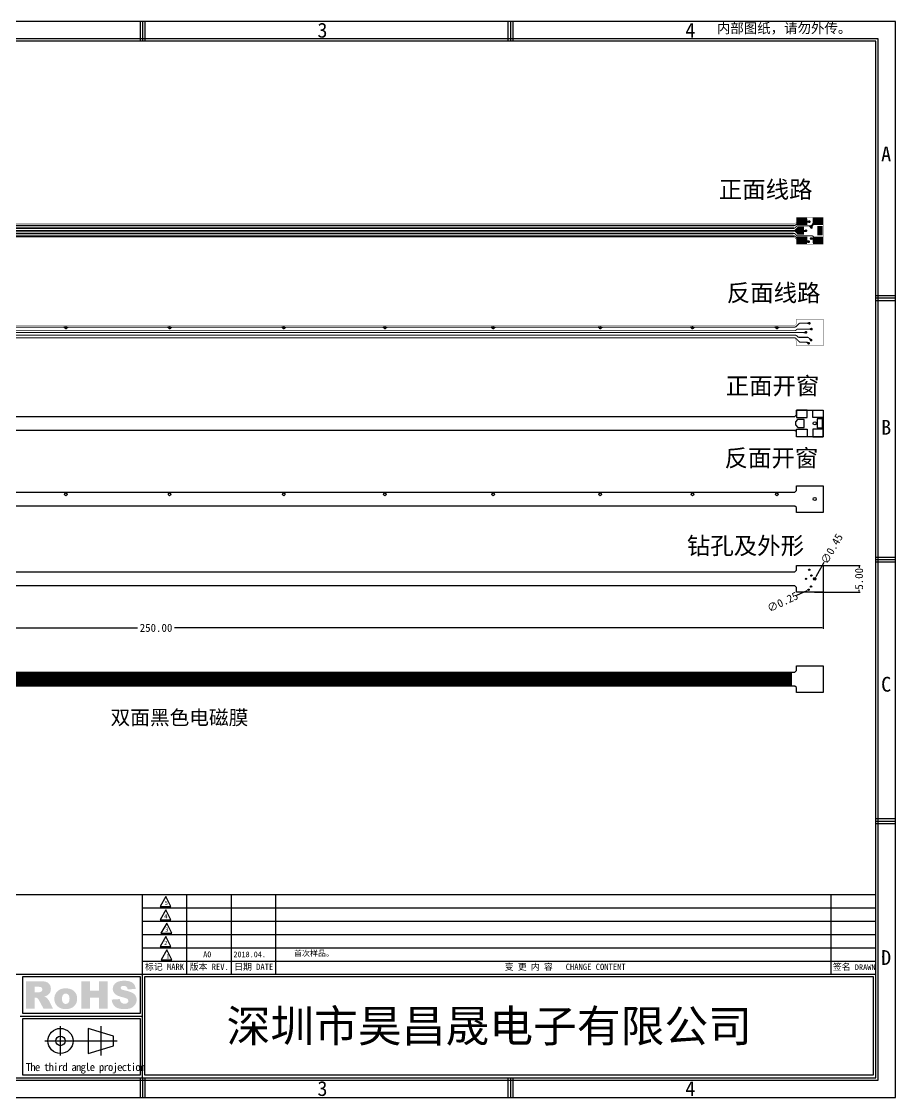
# Model space of a CAD drawing. Extents: x -45 to 237, y -498 to -296.
# Drawn here: x 73.2 to 237, y -497.6 to -295.9 of the extents above; entities that cross this region are included whole.
import ezdxf

# ---------------------------------------------------------------- set-up
doc = ezdxf.new("R2010")
doc.units = 0
doc.header["$MEASUREMENT"] = 0
doc.layers.get('0').update_dxf_attribs({"linetype": 'CONTINUOUS'})
doc.layers.get('Defpoints').update_dxf_attribs({"linetype": 'CONTINUOUS'})
doc.layers.add('LAYER_22', color=3, linetype='CONTINUOUS')
doc.styles.add('样式 2', font='arial.ttf', dxfattribs={"width": 1.05})
doc.styles.add('汉字', font='')
doc.styles.get('汉字').set_extended_font_data('SimSun')
doc.dimstyles.new('1xDIM', dxfattribs={"dimtxt": 1.3, "dimasz": 0.5, "dimexe": 0.3, "dimexo": 0, "dimgap": 0.3, "dimtad": 0, "dimzin": 0, "dimdsep": 46, "dimtxsty": '样式 2', "dimblk": 'CLOSEDBLANK', "dimcen": 0, "dimclrd": 2, "dimclre": 2, "dimclrt": 4, "dimadec": 0, "dimazin": 0, "dimtfac": 1, "dimtofl": 0, "dimtmove": 0, "dimatfit": 3, "dimldrblk": 'CLOSEDBLANK', "dimfxl": 0, "dimtolj": 1, "dimtzin": 0, "dimarcsym": 0})
doc.dimstyles.get("Standard").update_dxf_attribs({"dimtxt": 1.5, "dimasz": 0.18, "dimexe": 0.18, "dimexo": 0.0625, "dimgap": 0.09, "dimtad": 0, "dimzin": 0, "dimdsep": 46, "dimtxsty": 'Standard', "dimcen": 0.09, "dimadec": 0, "dimazin": 0, "dimtfac": 1, "dimtofl": 0, "dimtmove": 0, "dimatfit": 3, "dimfxl": 0, "dimtolj": 1, "dimtzin": 0, "dimarcsym": 0})

# ---------------------------------------------------------------- blocks, each defined once
blk = doc.blocks.new('_ClosedBlank')
at = {"color": 0, "linetype": 'ByBlock', "lineweight": -2}
for p, q in [((-1, 0.17), (0, 0)), ((-1, 0.17), (-1, -0.17)), ((0, 0), (-1, -0.17))]:
    blk.add_line(p, q, dxfattribs=at)
blk = doc.blocks.new('RECTANGLE_3')
blk.add_solid([(0.864996, 0.499998), (0.864996, -0.499998), (-0.864996, 0.499998), (-0.864996, -0.499998)])
blk = doc.blocks.new('ROUND_31')
at = {"const_width": 0.25}
blk.add_lwpolyline([(-0.125, 0, 1), (0.125, 0, 1)], format="xyb", close=True, dxfattribs=at)
blk = doc.blocks.new('RECTANGLE_8')
blk.add_solid([(0.700024, 0.999998), (0.700024, -0.999998), (-0.700024, 0.999998), (-0.700024, -0.999998)])
blk = doc.blocks.new('RECTANGLE_2')
blk.add_solid([(0.599948, 0.750062), (0.599948, -0.750062), (-0.599948, 0.750062), (-0.599948, -0.750062)])
blk = doc.blocks.new('RECTANGLE_9')
blk.add_solid([(0.700024, 0.94996), (0.700024, -0.94996), (-0.700024, 0.94996), (-0.700024, -0.94996)])
blk = doc.blocks.new('ROUND_5')
at = {"const_width": 0.037464}
blk.add_lwpolyline([(-0.018732, 0, 1), (0.018732, 0, 1)], format="xyb", close=True, dxfattribs=at)
blk = doc.blocks.new('RECTANGLE_4')
blk.add_solid([(0.750062, 0.599948), (0.750062, -0.599948), (-0.750062, 0.599948), (-0.750062, -0.599948)])
blk = doc.blocks.new('ROUND_26')
at = {"const_width": 0.3}
blk.add_lwpolyline([(-0.15, 0, 1), (0.15, 0, 1)], format="xyb", close=True, dxfattribs=at)
blk = doc.blocks.new('ROUND_21')
at = {"const_width": 0.025}
blk.add_lwpolyline([(-0.0125, 0, 1), (0.0125, 0, 1)], format="xyb", close=True, dxfattribs=at)
blk = doc.blocks.new('ROUND_7')
at = {"const_width": 0.149986}
blk.add_lwpolyline([(-0.074994, 0, 1), (0.074994, 0, 1)], format="xyb", close=True, dxfattribs=at)
blk = doc.blocks.new('ROUND_35')
at = {"const_width": 0.09}
blk.add_lwpolyline([(-0.045, 0, 1), (0.045, 0, 1)], format="xyb", close=True, dxfattribs=at)
blk = doc.blocks.new('ROUND_6')
at = {"const_width": 0.099948}
blk.add_lwpolyline([(-0.049974, 0, 1), (0.049974, 0, 1)], format="xyb", close=True, dxfattribs=at)
blk = doc.blocks.new('ROUND_24')
at = {"const_width": 0.075}
blk.add_lwpolyline([(-0.0375, 0, 1), (0.0375, 0, 1)], format="xyb", close=True, dxfattribs=at)
blk = doc.blocks.new('*D23')
at = {"color": 0, "linetype": 'Continuous', "lineweight": -2}
for p, q in [((218.51, -403.42), (220.42, -402.52)), ((220.61, -402.39), (220.79, -402.39)), ((220.7, -402.48), (220.7, -402.3))]:
    blk.add_line(p, q, dxfattribs=at)
at = {"color": 0, "linetype": 'Continuous'}
blk.add_solid([(220.41, -402.49), (220.43, -402.55), (220.58, -402.44)], dxfattribs=at)
at = {"layer": 'Defpoints', "color": 0, "linetype": 'Continuous'}
for p in [(220.58, -402.44), (220.81, -402.34)]:
    blk.add_point(p, dxfattribs=at)
at = {"color": 0, "linetype": 'Continuous', "insert": (215.83, -404.69), "char_height": 1.5, "attachment_point": 5, "rotation": 25.2983}
blk.add_mtext('\\A1;∅0.25', dxfattribs=at)
blk = doc.blocks.new('*D26')
at = {"color": 0, "linetype": 'Continuous', "lineweight": -2}
for p, q in [((-26.58, -400.42), (-26.58, -409.73)), ((223.42, -400.42), (223.42, -409.73)), ((-26.4, -409.55), (94.95, -409.55)), ((223.24, -409.55), (101.88, -409.55))]:
    blk.add_line(p, q, dxfattribs=at)
at = {"color": 0, "linetype": 'Continuous'}
for points in [[(-26.4, -409.52), (-26.4, -409.58), (-26.58, -409.55)], [(223.24, -409.52), (223.24, -409.58), (223.42, -409.55)]]:
    blk.add_solid(points, dxfattribs=at)
at = {"layer": 'Defpoints', "color": 0, "linetype": 'Continuous'}
for p in [(-26.58, -400.36), (223.42, -400.35), (223.42, -409.55)]:
    blk.add_point(p, dxfattribs=at)
at = {"color": 0, "linetype": 'Continuous', "insert": (98.42, -409.55), "char_height": 1.5, "attachment_point": 5}
blk.add_mtext('\\A1;250.00', dxfattribs=at)
blk = doc.blocks.new('*D28')
at = {"color": 0, "linetype": 'Continuous', "lineweight": -2}
for p, q in [((221.8, -397.85), (230.34, -397.85)), ((230.16, -398.03), (230.16, -398.26)), ((221.8, -402.85), (230.34, -402.85)), ((230.16, -402.67), (230.16, -402.44))]:
    blk.add_line(p, q, dxfattribs=at)
at = {"color": 0, "linetype": 'Continuous'}
for points in [[(230.13, -398.03), (230.19, -398.03), (230.16, -397.85)], [(230.13, -402.67), (230.19, -402.67), (230.16, -402.85)]]:
    blk.add_solid(points, dxfattribs=at)
at = {"layer": 'Defpoints', "color": 0, "linetype": 'Continuous'}
for p in [(221.73, -397.85), (230.16, -397.85), (221.73, -402.85)]:
    blk.add_point(p, dxfattribs=at)
at = {"color": 0, "linetype": 'Continuous', "insert": (230.16, -400.35), "char_height": 1.5, "attachment_point": 5, "rotation": 90}
blk.add_mtext('\\A1;5.00', dxfattribs=at)
blk = doc.blocks.new('*D29')
at = {"color": 0, "linetype": 'Continuous', "lineweight": -2}
for p, q in [((223.58, -397.31), (222.04, -400)), ((221.75, -400.35), (221.93, -400.35)), ((221.84, -400.44), (221.84, -400.26))]:
    blk.add_line(p, q, dxfattribs=at)
at = {"color": 0, "linetype": 'Continuous'}
blk.add_solid([(222.01, -399.99), (222.07, -400.02), (221.95, -400.16)], dxfattribs=at)
at = {"layer": 'Defpoints', "color": 0, "linetype": 'Continuous'}
for p in [(221.73, -400.55), (221.95, -400.16)]:
    blk.add_point(p, dxfattribs=at)
at = {"color": 0, "linetype": 'Continuous', "insert": (225.05, -394.73), "char_height": 1.5, "attachment_point": 5, "rotation": 60.2504}
blk.add_mtext('\\A1;∅0.45', dxfattribs=at)

msp = doc.modelspace()

# ---------------------------------------------------------------- hatches: boundary and pattern name
at = {"linetype": 'Continuous'}
h = msp.add_hatch(dxfattribs=at)
h.set_pattern_fill('ANSI31', color=4, style=0)
h.paths.add_polyline_path([(-23.631, -417.827), (217.419, -417.827), (217.419, -420.443), (-23.631, -420.443)])
h = msp.add_hatch(color=5, dxfattribs=at)
h.dxf.hatch_style = 1
h.paths.add_polyline_path([(91.779, -477.057), (91.786, -476.989), (91.922, -476.771), (92.054, -476.696), (92.337, -476.653), (92.376, -476.653), (92.651, -476.7), (92.866, -476.811), (92.895, -476.836), (93.034, -477.036), (93.116, -477.315), (94.611, -477.229), (94.604, -477.179), (94.547, -476.889), (94.457, -476.635), (94.336, -476.41), (94.182, -476.221), (94, -476.06), (93.831, -475.96), (93.617, -475.867), (93.377, -475.792), (93.109, -475.738), (92.816, -475.706), (92.494, -475.699), (92.24, -475.702), (91.943, -475.724), (91.679, -475.763), (91.439, -475.82), (91.235, -475.895), (91.135, -475.942), (90.899, -476.085), (90.699, -476.256), (90.545, -476.449), (90.417, -476.689), (90.338, -476.939), (90.313, -477.2), (90.313, -477.279), (90.352, -477.544), (90.442, -477.783), (90.578, -478.001), (90.76, -478.194), (90.774, -478.205), (90.939, -478.327), (91.135, -478.441), (91.364, -478.548), (91.629, -478.645), (91.922, -478.734), (92.251, -478.817), (92.348, -478.838), (92.673, -478.927), (92.912, -479.02), (93.063, -479.117), (93.166, -479.235), (93.238, -479.475), (93.213, -479.625), (93.056, -479.839), (93.034, -479.857), (92.816, -479.968), (92.522, -480.005), (92.244, -479.964), (92.015, -479.861), (91.829, -479.689), (91.797, -479.646), (91.693, -479.421), (91.629, -479.128), (90.12, -479.224), (90.134, -479.339), (90.184, -479.61), (90.266, -479.864), (90.377, -480.097), (90.52, -480.311), (90.692, -480.508), (90.735, -480.547), (90.896, -480.672), (91.089, -480.776), (91.314, -480.862), (91.564, -480.926), (91.851, -480.973), (92.162, -481.001), (92.505, -481.012), (92.723, -481.009), (93.013, -480.983), (93.281, -480.941), (93.524, -480.876), (93.742, -480.794), (93.932, -480.697), (94.153, -480.551), (94.346, -480.372), (94.507, -480.165), (94.593, -480.018), (94.697, -479.775), (94.758, -479.521), (94.779, -479.253), (94.758, -478.985), (94.69, -478.727), (94.575, -478.491), (94.536, -478.43), (94.375, -478.241), (94.171, -478.069), (93.921, -477.919), (93.789, -477.858), (93.585, -477.78), (93.349, -477.701), (93.077, -477.622), (92.769, -477.544), (92.43, -477.469), (92.38, -477.458), (92.069, -477.372), (91.897, -477.279)])
h.paths.add_polyline_path([(89.344, -475.784), (87.749, -475.784), (87.749, -477.583), (86.015, -477.583), (86.015, -475.784), (84.427, -475.784), (84.427, -480.923), (86.015, -480.923), (86.015, -478.845), (87.749, -478.845), (87.749, -480.923), (89.344, -480.923)])
h.paths.add_polyline_path([(83.337, -477.973), (83.179, -477.765), (83.162, -477.744), (82.99, -477.579), (82.793, -477.436), (82.575, -477.322), (82.336, -477.233), (82.078, -477.168), (81.796, -477.129), (81.492, -477.118), (81.37, -477.118), (81.084, -477.143), (80.816, -477.193), (80.566, -477.272), (80.337, -477.376), (80.129, -477.508), (79.94, -477.669), (79.772, -477.848), (79.625, -478.059), (79.511, -478.287), (79.428, -478.534), (79.382, -478.795), (79.364, -479.074), (79.368, -479.196), (79.4, -479.464), (79.461, -479.714), (79.557, -479.95), (79.686, -480.168), (79.85, -480.368), (80.043, -480.554), (80.212, -480.676), (80.43, -480.794), (80.666, -480.887), (80.92, -480.955), (81.198, -480.994), (81.495, -481.009), (81.642, -481.005), (81.931, -480.98), (82.203, -480.926), (82.45, -480.848), (82.679, -480.744), (82.886, -480.615), (83.072, -480.458), (83.233, -480.279), (83.38, -480.072), (83.494, -479.843), (83.573, -479.596), (83.623, -479.331), (83.637, -479.053), (83.637, -478.974), (83.612, -478.695), (83.555, -478.438), (83.462, -478.194)])
h.paths.add_polyline_path([(82.007, -478.334), (82.11, -478.502), (82.182, -478.749), (82.207, -479.056), (82.185, -479.367), (82.117, -479.621), (82.01, -479.811), (81.971, -479.85), (81.76, -479.997), (81.502, -480.043), (81.445, -480.043), (81.198, -479.972), (80.998, -479.807), (80.887, -479.628), (80.816, -479.378), (80.794, -479.07), (80.816, -478.784), (80.88, -478.531), (80.998, -478.337), (81.041, -478.287), (81.256, -478.144), (81.513, -478.098), (81.556, -478.101), (81.799, -478.166)], flags=16)
h.paths.add_polyline_path([(78.706, -477.122), (78.67, -476.846), (78.592, -476.6), (78.47, -476.378), (78.295, -476.174), (78.088, -476.02), (77.844, -475.91), (77.805, -475.899), (77.591, -475.849), (77.34, -475.813), (77.051, -475.792), (76.718, -475.784), (74.076, -475.784), (74.076, -480.923), (75.667, -480.923), (75.667, -478.838), (75.81, -478.838), (75.956, -478.852), (76.196, -478.956), (76.321, -479.085), (76.486, -479.353), (77.333, -480.923), (79.125, -480.923), (78.359, -479.435), (78.313, -479.357), (78.134, -479.117), (78.052, -479.013), (77.884, -478.845), (77.751, -478.767), (77.469, -478.656), (77.533, -478.641), (77.812, -478.556), (78.027, -478.452), (78.181, -478.348), (78.374, -478.162), (78.527, -477.948), (78.62, -477.751), (78.688, -477.494), (78.71, -477.211)])
h.paths.add_polyline_path([(77.115, -477.336), (77.111, -477.393), (77.018, -477.637), (76.986, -477.672), (76.757, -477.798), (76.557, -477.84), (76.339, -477.865), (75.667, -477.865), (75.667, -476.821), (76.364, -476.821), (76.482, -476.825), (76.772, -476.864), (76.958, -476.957), (77.054, -477.075)], flags=16)

# ---------------------------------------------------------------- linework, layer by layer
for p, q in [((95.419, -295.877), (95.419, -299.578)), ((95.882, -295.877), (95.882, -299.578)), ((96.344, -295.877), (96.344, -299.578)), ((164.348, -295.877), (164.348, -299.578)), ((164.811, -295.877), (164.811, -299.578)), ((165.274, -295.877), (165.274, -299.578)), ((233.278, -347.227), (236.979, -347.227)), ((233.278, -347.69), (236.979, -347.69)), ((233.278, -348.153), (236.979, -348.153)), ((233.278, -396.265), (236.979, -396.265)), ((233.278, -396.727), (236.979, -396.727)), ((233.278, -397.19), (236.979, -397.19)), ((233.278, -445.302), (236.979, -445.302)), ((233.278, -445.764), (236.979, -445.764)), ((233.278, -446.227), (236.979, -446.227)), ((10.009, -459.527), (233.278, -459.527)), ((95.882, -474.446), (95.882, -459.527)), ((104.209, -474.446), (104.209, -459.527)), ((112.536, -474.446), (112.536, -459.527)), ((120.863, -474.446), (120.863, -459.527)), ((224.951, -474.446), (224.951, -459.527)), ((95.882, -462.025), (233.278, -462.025)), ((95.882, -464.523), (233.278, -464.523)), ((95.882, -467.021), (233.278, -467.021)), ((95.882, -469.519), (233.278, -469.519)), ((95.882, -472.018), (233.278, -472.018)), ((-41.515, -474.446), (233.278, -474.446)), ((95.882, -493.876), (95.882, -474.446)), ((72.982, -482.311), (95.882, -482.311)), ((95.419, -493.876), (95.419, -497.577)), ((95.882, -493.876), (95.882, -497.577)), ((96.344, -493.876), (96.344, -497.577)), ((164.348, -493.876), (164.348, -497.577)), ((164.811, -493.876), (164.811, -497.577)), ((165.274, -493.876), (165.274, -497.577))]:
    msp.add_line(p, q)
msp.add_line((217.419, -420.443), (217.419, -417.827), dxfattribs=at)
for points in [[(236.979, -497.577), (236.979, -295.877), (-45.216, -295.877), (-45.216, -497.577)], [(233.74, -494.339), (233.74, -299.116), (-41.977, -299.116), (-41.977, -494.339)], [(233.278, -493.876), (233.278, -299.578), (-41.515, -299.578), (-41.515, -493.876)], [(73.445, -474.909), (95.419, -474.909), (95.419, -481.848), (73.445, -481.848)], [(96.344, -474.909), (232.815, -474.909), (232.815, -493.413), (96.344, -493.413)], [(73.445, -482.773), (95.419, -482.773), (95.419, -493.413), (73.445, -493.413)], [(85.723, -484.623), (85.723, -489.337), (90.436, -487.864), (90.436, -486.096)]]:
    msp.add_lwpolyline(points, close=True)
msp.add_lwpolyline([(-23.631, -417.827), (217.419, -417.827), (217.419, -420.443), (-23.631, -420.443)], close=True, dxfattribs=at)
at = {"color": 1}
for points in [[(101.199, -461.804), (100.255, -459.918), (99.173, -461.804)], [(101.199, -464.302), (100.255, -462.416), (99.173, -464.302)], [(101.373, -466.8), (100.429, -464.914), (99.347, -466.8)], [(101.199, -469.298), (100.255, -467.412), (99.173, -469.298)], [(101.386, -471.796), (100.443, -469.91), (99.36, -471.796)]]:
    msp.add_lwpolyline(points, close=True, dxfattribs=at)
for points in [[(80.504, -489.708), (80.504, -484.206)], [(88.079, -484.206), (88.079, -489.708)], [(77.559, -486.98), (91.132, -486.98)]]:
    msp.add_lwpolyline(points)
at = {"color": 6}
for centre, radius in [((221.839, -371.21), 0.3), ((81.518, -384.517), 0.25), ((100.971, -384.517), 0.25), ((122.34, -384.517), 0.25), ((141.308, -384.517), 0.25), ((161.585, -384.517), 0.25), ((181.645, -384.517), 0.25), ((198.927, -384.517), 0.25), ((214.754, -384.517), 0.25), ((221.839, -385.389), 0.3)]:
    msp.add_circle(centre, radius, dxfattribs=at)
at = {"color": 1}
for centre, radius in [((220.83, -398.646), 0.125), ((220.197, -400.353), 0.125), ((221.219, -399.743), 0.125), ((221.839, -400.353), 0.225), ((220.696, -402.392), 0.125), ((221.161, -401.81), 0.125)]:
    msp.add_circle(centre, radius, dxfattribs=at)
for radius in [2.357, 0.884]:
    msp.add_circle((80.504, -486.98), radius)
at = {"layer": 'LAYER_22'}
for points, const_width in [([(218.431, -333.502), (218.431, -332.605)], 0.05), ([(218.431, -332.605), (223.431, -332.605)], 0.05), ([(223.431, -332.605), (223.431, -337.605)], 0.05), ([(-26.569, -333.799), (217.476, -333.799)], 0.05), ([(-25.769, -334.105), (217.971, -334.105)], 0.3), ([(217.881, -334.605), (-25.769, -334.605)], 0.3), ([(217.476, -333.799), (218.133, -333.799)], 0.05), ([(218.096, -334.605), (217.549, -334.605)], 0.18), ([(218.15, -334.105), (217.778, -334.105)], 0.2), ([(218.521, -334.18), (218.096, -334.605)], 0.18), ([(218.15, -334.105), (218.574, -333.68)], 0.2), ([(218.133, -333.799), (218.431, -333.502)], 0.05), ([(218.521, -334.18), (220.248, -334.18)], 0.18), ([(219.691, -333.405), (219.241, -333.855)], 0.3), ([(220.786, -333.493), (220.142, -333.493)], 0.2), ([(220.843, -333.398), (220.176, -333.398)], 0.2), ([(220.248, -334.18), (221.247, -334.18)], 0.18), ([(220.806, -333.305), (220.259, -333.305)], 0.2), ([(221.247, -334.18), (221.884, -333.542)], 0.18), ([(221.247, -334.18), (221.247, -334.445)], 0.18), ([(222.231, -333.405), (221.731, -333.905)], 0.2), ([(217.41, -336.415), (-26.569, -336.415)], 0.05), ([(219.261, -335.105), (-25.769, -335.105)], 0.3), ([(217.795, -335.605), (-25.769, -335.605)], 0.3), ([(217.967, -336.105), (-25.769, -336.105)], 0.3), ([(218.141, -336.415), (217.41, -336.415)], 0.05), ([(218.135, -336.105), (217.606, -336.105)], 0.18), ([(218.076, -335.605), (217.69, -335.605)], 0.18), ([(218.076, -335.605), (218.501, -336.03)], 0.18), ([(218.611, -336.581), (218.135, -336.105)], 0.18), ([(218.431, -336.705), (218.141, -336.415)], 0.05), ([(218.431, -337.605), (218.431, -336.705)], 0.05), ([(218.501, -336.03), (221.3, -336.03)], 0.18), ([(219.241, -336.355), (219.691, -336.805)], 0.3), ([(220.173, -335.03), (219.554, -335.03)], 0.2), ([(220.117, -335.152), (219.634, -335.152)], 0.2), ([(220.185, -335.22), (219.642, -335.22)], 0.2), ([(221.213, -336.656), (221.673, -336.656)], 0.18), ([(221.227, -336.504), (221.671, -336.504)], 0.18), ([(221.512, -336.118), (222.132, -336.738)], 0.18), ([(221.731, -336.305), (222.231, -336.805)], 0.2), ([(223.431, -337.605), (218.431, -337.605)], 0.05), ([(220.727, -337.241), (220.048, -337.241)], 0.2), ([(220.699, -337.023), (220.1, -337.023)], 0.2), ([(220.662, -337.136), (220.193, -337.136)], 0.2), ([(-26.569, -352.844), (217.476, -352.844)], 0.05), ([(217.476, -352.844), (218.133, -352.844)], 0.05), ([(218.133, -352.844), (218.431, -352.547)], 0.05), ([(218.884, -352.531), (218.353, -353.062)], 0.2), ([(218.431, -352.547), (218.431, -351.65)], 0.05), ([(218.431, -351.65), (223.431, -351.65)], 0.05), ([(220.843, -352.443), (219.096, -352.443)], 0.2), ([(220.775, -352.288), (220.378, -352.424)], 0.15), ([(223.431, -351.65), (223.431, -356.65)], 0.05), ([(218.14, -353.15), (-25.769, -353.15)], 0.2), ([(220.209, -354.191), (-25.769, -354.191)], 0.2), ([(218.07, -354.691), (-25.769, -354.691)], 0.2), ([(218.157, -353.835), (-20.663, -353.835)], 0.15), ([(81.474, -353.061), (81.124, -353.127)], 0.15), ([(100.927, -353.061), (100.578, -353.127)], 0.15), ([(122.296, -353.061), (121.947, -353.127)], 0.15), ([(141.264, -353.061), (140.915, -353.127)], 0.15), ([(161.541, -353.061), (161.192, -353.127)], 0.15), ([(181.601, -353.061), (181.252, -353.127)], 0.15), ([(198.883, -353.061), (198.534, -353.127)], 0.15), ([(214.71, -353.061), (214.361, -353.127)], 0.15), ([(218.183, -354.691), (218.005, -354.691)], 0.2), ([(218.477, -353.599), (218.299, -353.777)], 0.15), ([(218.549, -354.843), (218.723, -355.017)], 0.2), ([(221.232, -353.54), (218.618, -353.54)], 0.15), ([(218.864, -355.075), (220.478, -355.075)], 0.2), ([(217.41, -355.46), (-26.569, -355.46)], 0.05), ([(218.12, -355.191), (-25.769, -355.191)], 0.2), ([(218.141, -355.46), (217.41, -355.46)], 0.05), ([(218.431, -355.75), (218.141, -355.46)], 0.05), ([(218.962, -355.908), (218.333, -355.279)], 0.2), ([(218.431, -356.65), (218.431, -355.75)], 0.05), ([(223.431, -356.65), (218.431, -356.65)], 0.05), ([(219.174, -355.996), (220.325, -355.996)], 0.2), ([(220.356, -355.982), (220.726, -356.015)], 0.15), ([(220.537, -356.084), (220.642, -356.188)], 0.2), ([(220.69, -355.163), (221.134, -355.607)], 0.2)]:
    msp.add_lwpolyline(points, dxfattribs=dict(at, const_width=const_width))
for points, const_width in [([(221.078, -334.501, 0.2728492), (220.625, -334.18)], 0.18), ([(221.149, -334.443, 0.320871), (220.737, -334.18)], 0.18), ([(220.811, -334.18, 0.4161339), (221.536, -333.552)], 0.18), ([(221.044, -334.18, 0.2553318), (221.562, -333.656)], 0.18), ([(221.763, -333.873, 0.2589113), (221.356, -334.485)], 0.18), ([(221.512, -336.118, 0.1989124), (221.3, -336.03)], 0.18), ([(221.598, -336.39, 0.2987675), (221.3, -336.03)], 0.18), ([(221.512, -336.118, 0.2717658), (222.021, -336.297)], 0.18), ([(218.14, -353.15, 0.1989124), (218.353, -353.062)], 0.2), ([(219.096, -352.443, 0.1989124), (218.884, -352.531)], 0.2), ([(220.747, -352.572, 0.0794383), (220.398, -352.459)], 0.15), ([(81.353, -353.404, 0.2273615), (80.871, -353.164)], 0.15), ([(81.598, -353.061, 0.1560348), (81.97, -353.131)], 0.15), ([(82.208, -353.172, 0.2320873), (81.703, -353.417)], 0.15), ([(100.807, -353.404, 0.2273615), (100.324, -353.164)], 0.15), ([(101.052, -353.061, 0.1560348), (101.423, -353.131)], 0.15), ([(101.661, -353.172, 0.2320873), (101.157, -353.417)], 0.15), ([(122.176, -353.404, 0.2273615), (121.693, -353.164)], 0.15), ([(122.421, -353.061, 0.1560348), (122.792, -353.131)], 0.15), ([(123.03, -353.172, 0.2320873), (122.526, -353.417)], 0.15), ([(141.144, -353.404, 0.2273615), (140.661, -353.164)], 0.15), ([(141.389, -353.061, 0.1560348), (141.76, -353.131)], 0.15), ([(141.998, -353.172, 0.2320873), (141.494, -353.417)], 0.15), ([(161.42, -353.404, 0.2273615), (160.938, -353.164)], 0.15), ([(161.666, -353.061, 0.1560348), (162.037, -353.131)], 0.15), ([(162.275, -353.172, 0.2320873), (161.77, -353.417)], 0.15), ([(181.481, -353.404, 0.2273615), (180.998, -353.164)], 0.15), ([(181.726, -353.061, 0.1560348), (182.097, -353.131)], 0.15), ([(182.335, -353.172, 0.2320873), (181.831, -353.417)], 0.15), ([(198.763, -353.404, 0.2273615), (198.28, -353.164)], 0.15), ([(199.008, -353.061, 0.1560348), (199.379, -353.131)], 0.15), ([(199.617, -353.172, 0.2320873), (199.112, -353.417)], 0.15), ([(214.59, -353.404, 0.2273615), (214.107, -353.164)], 0.15), ([(214.835, -353.061, 0.1560348), (215.206, -353.131)], 0.15), ([(215.444, -353.172, 0.2320873), (214.94, -353.417)], 0.15), ([(218.157, -353.835, 0.1989124), (218.299, -353.777)], 0.15), ([(218.549, -354.843, 0.1989117), (218.183, -354.691)], 0.2), ([(218.618, -353.54, 0.1989124), (218.477, -353.599)], 0.15), ([(218.723, -355.017, 0.1989124), (218.864, -355.075)], 0.2), ([(219.713, -354.17, 0.1394334), (220.124, -354.002)], 0.15), ([(220.131, -354.298, 0.0491719), (219.736, -354.215)], 0.15), ([(220.69, -355.163, 0.1989124), (220.478, -355.075)], 0.2), ([(221.144, -353.667, 0.0556233), (220.7, -353.54)], 0.15), ([(220.751, -353.54, 0.0949492), (221.146, -353.391)], 0.15), ([(218.333, -355.279, 0.1989124), (218.12, -355.191)], 0.2), ([(218.962, -355.908, 0.1989124), (219.174, -355.996)], 0.2), ([(220.565, -356.273, 0.2968847), (220.183, -356.02)], 0.15), ([(220.537, -356.084, 0.1989124), (220.325, -355.996)], 0.2), ([(220.808, -355.251, 0.0283596), (221.219, -355.44)], 0.15), ([(221.022, -355.655, 0.0342087), (220.833, -355.337)], 0.15)]:
    msp.add_lwpolyline(points, format="xyb", dxfattribs=dict(at, const_width=const_width))
for points in [[(217.464, -369.904), (218.121, -369.904), (218.419, -369.606), (218.419, -368.71), (223.419, -368.71), (223.419, -373.71), (218.419, -373.71), (218.419, -372.81), (218.129, -372.52), (217.398, -372.52), (-26.581, -372.52), (-26.581, -369.904)], [(217.464, -384.084), (218.121, -384.084), (218.419, -383.786), (218.419, -382.889), (223.419, -382.889), (223.419, -387.89), (218.419, -387.89), (218.419, -386.989), (218.129, -386.7), (217.398, -386.7), (-26.581, -386.7), (-26.581, -384.084)], [(217.464, -399.048), (218.121, -399.048), (218.419, -398.75), (218.419, -397.853), (223.419, -397.853), (223.419, -402.853), (218.419, -402.853), (218.419, -401.953), (218.129, -401.663), (217.398, -401.663), (-26.581, -401.663), (-26.581, -399.048)], [(217.464, -417.827), (218.121, -417.827), (218.419, -417.529), (218.419, -416.632), (223.419, -416.632), (223.419, -421.633), (218.419, -421.633), (218.419, -420.732), (218.129, -420.443), (217.398, -420.443), (-26.581, -420.443), (-26.581, -417.827)]]:
    msp.add_lwpolyline(points, close=True, dxfattribs=at)
at = {"layer": 'LAYER_22', "color": 6}
for points in [[(220.429, -368.71), (218.419, -368.71), (218.419, -370.11), (220.429, -370.11)], [(221.468, -368.71), (223.419, -368.71), (223.419, -370.11), (221.468, -370.11)], [(218.216, -371.503), (218.653, -371.959), (218.655, -371.96), (219.849, -371.96), (219.849, -371.96), (219.849, -370.46), (219.849, -370.459), (218.649, -370.459), (218.649, -370.459), (218.648, -370.46), (218.216, -370.917)], [(222.308, -372.075), (222.308, -372.075), (223.308, -372.075), (223.309, -372.075), (223.309, -370.345), (223.308, -370.344), (222.308, -370.344), (222.308, -370.345)], [(220.429, -373.71), (218.419, -373.71), (218.419, -372.31), (220.429, -372.31)], [(221.468, -373.71), (223.419, -373.71), (223.419, -372.31), (221.468, -372.31)]]:
    msp.add_lwpolyline(points, close=True, dxfattribs=at)
msp.add_lwpolyline([(218.653, -371.959), (218.655, -371.96)], dxfattribs=at)
at = {"layer": 'LAYER_22'}
for points in [[(217.948, -335.108), (218.662, -334.355), (217.948, -335.108), (218.662, -335.85)], [(218.662, -334.355), (218.666, -335.854), (218.662, -335.85), (218.666, -335.854)]]:
    msp.add_solid(points, dxfattribs=at)

# ---------------------------------------------------------------- block references
at = {"layer": 'LAYER_22', "rotation": 270}
for name, p in [('ROUND_21', (218.431, -332.605)), ('RECTANGLE_8', (219.431, -333.305)), ('RECTANGLE_8', (222.431, -333.305)), ('ROUND_21', (223.431, -332.605)), ('ROUND_21', (217.476, -333.799)), ('ROUND_35', (217.549, -334.605)), ('ROUND_6', (217.778, -334.105)), ('ROUND_7', (217.881, -334.605)), ('ROUND_7', (217.971, -334.105)), ('ROUND_35', (218.096, -334.605)), ('ROUND_35', (218.096, -334.605)), ('ROUND_6', (218.15, -334.105)), ('ROUND_6', (218.15, -334.105)), ('ROUND_21', (218.133, -333.799)), ('ROUND_21', (218.431, -333.502)), ('ROUND_35', (218.521, -334.18)), ('ROUND_35', (218.521, -334.18)), ('ROUND_6', (218.574, -333.68)), ('RECTANGLE_4', (219.261, -335.105)), ('RECTANGLE_2', (219.691, -333.405)), ('ROUND_7', (219.241, -333.855)), ('ROUND_7', (219.691, -333.405)), ('ROUND_6', (220.142, -333.493)), ('ROUND_6', (220.176, -333.398)), ('ROUND_35', (220.248, -334.18)), ('ROUND_35', (220.248, -334.18)), ('ROUND_6', (220.259, -333.305)), ('ROUND_35', (220.625, -334.18)), ('ROUND_31', (220.843, -333.398)), ('ROUND_35', (220.737, -334.18)), ('ROUND_6', (220.786, -333.493)), ('ROUND_6', (220.806, -333.305)), ('ROUND_35', (220.811, -334.18)), ('ROUND_6', (220.843, -333.398)), ('ROUND_35', (221.044, -334.18)), ('ROUND_31', (221.232, -334.495)), ('ROUND_35', (221.078, -334.501)), ('ROUND_35', (221.149, -334.443)), ('ROUND_35', (221.247, -334.18)), ('ROUND_35', (221.247, -334.18)), ('ROUND_35', (221.247, -334.445)), ('ROUND_35', (221.356, -334.485)), ('ROUND_35', (221.536, -333.552)), ('ROUND_35', (221.562, -333.656)), ('RECTANGLE_2', (222.231, -333.405)), ('ROUND_6', (221.731, -333.905)), ('ROUND_35', (221.763, -333.873)), ('ROUND_35', (221.884, -333.542)), ('ROUND_6', (222.231, -333.405)), ('RECTANGLE_3', (222.821, -335.105)), ('ROUND_21', (217.41, -336.415)), ('ROUND_35', (217.606, -336.105)), ('ROUND_35', (217.69, -335.605)), ('ROUND_7', (217.795, -335.605)), ('ROUND_7', (217.967, -336.105)), ('ROUND_35', (218.076, -335.605)), ('ROUND_35', (218.076, -335.605)), ('ROUND_35', (218.135, -336.105)), ('ROUND_35', (218.135, -336.105)), ('ROUND_21', (218.141, -336.415)), ('ROUND_21', (218.431, -336.705)), ('ROUND_35', (218.501, -336.03)), ('RECTANGLE_8', (219.431, -336.905)), ('ROUND_35', (218.611, -336.581)), ('RECTANGLE_2', (219.691, -336.805)), ('ROUND_7', (219.241, -336.355)), ('ROUND_7', (219.261, -335.105)), ('ROUND_5', (219.261, -335.105)), ('ROUND_6', (219.554, -335.03)), ('ROUND_6', (219.634, -335.152)), ('ROUND_7', (219.691, -336.805)), ('ROUND_6', (219.642, -335.22)), ('ROUND_31', (220.209, -335.104)), ('ROUND_6', (220.117, -335.152)), ('ROUND_6', (220.173, -335.03)), ('ROUND_6', (220.185, -335.22)), ('ROUND_31', (221.174, -336.562)), ('ROUND_35', (221.213, -336.656)), ('ROUND_35', (221.227, -336.504)), ('ROUND_35', (221.3, -336.03)), ('ROUND_35', (221.3, -336.03)), ('ROUND_35', (221.3, -336.03)), ('ROUND_35', (221.512, -336.118)), ('ROUND_35', (221.512, -336.118)), ('ROUND_35', (221.512, -336.118)), ('RECTANGLE_2', (222.231, -336.805)), ('ROUND_35', (221.598, -336.39)), ('RECTANGLE_9', (222.481, -336.905)), ('ROUND_35', (221.671, -336.504)), ('ROUND_35', (221.673, -336.656)), ('ROUND_6', (221.731, -336.305)), ('ROUND_35', (222.021, -336.297)), ('ROUND_35', (222.132, -336.738)), ('ROUND_6', (222.231, -336.805)), ('ROUND_21', (218.431, -337.605)), ('ROUND_6', (220.048, -337.241)), ('ROUND_6', (220.1, -337.023)), ('ROUND_6', (220.193, -337.136)), ('ROUND_31', (220.709, -337.143)), ('ROUND_6', (220.662, -337.136)), ('ROUND_6', (220.699, -337.023)), ('ROUND_6', (220.727, -337.241)), ('ROUND_21', (223.431, -337.605)), ('ROUND_21', (217.476, -352.844)), ('ROUND_21', (218.133, -352.844)), ('ROUND_6', (218.353, -353.062)), ('ROUND_6', (218.353, -353.062)), ('ROUND_21', (218.431, -351.65)), ('ROUND_21', (218.431, -352.547)), ('ROUND_6', (218.884, -352.531)), ('ROUND_6', (218.884, -352.531)), ('ROUND_6', (219.096, -352.443)), ('ROUND_6', (219.096, -352.443)), ('ROUND_24', (220.378, -352.424)), ('ROUND_24', (220.398, -352.459)), ('ROUND_31', (220.843, -352.443)), ('ROUND_24', (220.747, -352.572)), ('ROUND_24', (220.775, -352.288)), ('ROUND_6', (220.843, -352.443)), ('ROUND_21', (223.431, -351.65)), ('ROUND_24', (80.871, -353.164)), ('ROUND_24', (81.124, -353.127)), ('ROUND_26', (81.53, -353.278)), ('ROUND_24', (81.353, -353.404)), ('ROUND_24', (81.474, -353.061)), ('ROUND_24', (81.598, -353.061)), ('ROUND_24', (81.703, -353.417)), ('ROUND_24', (81.97, -353.131)), ('ROUND_24', (82.208, -353.172)), ('ROUND_24', (100.324, -353.164)), ('ROUND_24', (100.578, -353.127)), ('ROUND_26', (100.984, -353.278)), ('ROUND_24', (100.807, -353.404)), ('ROUND_24', (100.927, -353.061)), ('ROUND_24', (101.052, -353.061)), ('ROUND_24', (101.157, -353.417)), ('ROUND_24', (101.423, -353.131)), ('ROUND_24', (101.661, -353.172)), ('ROUND_24', (121.693, -353.164)), ('ROUND_24', (121.947, -353.127)), ('ROUND_26', (122.353, -353.278)), ('ROUND_24', (122.176, -353.404)), ('ROUND_24', (122.296, -353.061)), ('ROUND_24', (122.421, -353.061)), ('ROUND_24', (122.526, -353.417)), ('ROUND_24', (122.792, -353.131)), ('ROUND_24', (123.03, -353.172)), ('ROUND_24', (140.661, -353.164)), ('ROUND_24', (140.915, -353.127)), ('ROUND_26', (141.321, -353.278)), ('ROUND_24', (141.144, -353.404)), ('ROUND_24', (141.264, -353.061)), ('ROUND_24', (141.389, -353.061)), ('ROUND_24', (141.494, -353.417)), ('ROUND_24', (141.76, -353.131)), ('ROUND_24', (141.998, -353.172)), ('ROUND_24', (160.938, -353.164)), ('ROUND_24', (161.192, -353.127)), ('ROUND_26', (161.597, -353.278)), ('ROUND_24', (161.42, -353.404)), ('ROUND_24', (161.541, -353.061)), ('ROUND_24', (161.666, -353.061)), ('ROUND_24', (161.77, -353.417)), ('ROUND_24', (162.037, -353.131)), ('ROUND_24', (162.275, -353.172)), ('ROUND_24', (180.998, -353.164)), ('ROUND_24', (181.252, -353.127)), ('ROUND_26', (181.658, -353.278)), ('ROUND_24', (181.481, -353.404)), ('ROUND_24', (181.601, -353.061)), ('ROUND_24', (181.726, -353.061)), ('ROUND_24', (181.831, -353.417)), ('ROUND_24', (182.097, -353.131)), ('ROUND_24', (182.335, -353.172)), ('ROUND_24', (198.28, -353.164)), ('ROUND_24', (198.534, -353.127)), ('ROUND_26', (198.939, -353.278)), ('ROUND_24', (198.763, -353.404)), ('ROUND_24', (198.883, -353.061)), ('ROUND_24', (199.008, -353.061)), ('ROUND_24', (199.112, -353.417)), ('ROUND_24', (199.379, -353.131)), ('ROUND_24', (199.617, -353.172)), ('ROUND_24', (214.107, -353.164)), ('ROUND_24', (214.361, -353.127)), ('ROUND_26', (214.767, -353.278)), ('ROUND_24', (214.59, -353.404)), ('ROUND_24', (214.71, -353.061)), ('ROUND_24', (214.835, -353.061)), ('ROUND_24', (214.94, -353.417)), ('ROUND_24', (215.206, -353.131)), ('ROUND_24', (215.444, -353.172)), ('ROUND_6', (218.005, -354.691)), ('ROUND_6', (218.07, -354.691)), ('ROUND_6', (218.14, -353.15)), ('ROUND_6', (218.14, -353.15)), ('ROUND_24', (218.157, -353.835)), ('ROUND_24', (218.157, -353.835)), ('ROUND_6', (218.183, -354.691)), ('ROUND_6', (218.183, -354.691)), ('ROUND_24', (218.299, -353.777)), ('ROUND_24', (218.299, -353.777)), ('ROUND_24', (218.477, -353.599)), ('ROUND_24', (218.477, -353.599)), ('ROUND_6', (218.549, -354.843)), ('ROUND_6', (218.549, -354.843)), ('ROUND_24', (218.618, -353.54)), ('ROUND_24', (218.618, -353.54)), ('ROUND_6', (218.723, -355.017)), ('ROUND_6', (218.723, -355.017)), ('ROUND_6', (218.864, -355.075)), ('ROUND_6', (218.864, -355.075)), ('ROUND_24', (219.713, -354.17)), ('ROUND_24', (219.736, -354.215)), ('ROUND_31', (220.209, -354.15)), ('ROUND_24', (220.124, -354.002)), ('ROUND_24', (220.131, -354.298)), ('ROUND_6', (220.209, -354.191)), ('ROUND_6', (220.478, -355.075)), ('ROUND_6', (220.478, -355.075)), ('ROUND_24', (220.7, -353.54)), ('ROUND_24', (220.751, -353.54)), ('ROUND_31', (221.232, -353.54)), ('ROUND_24', (221.144, -353.667)), ('ROUND_24', (221.146, -353.391)), ('ROUND_24', (221.232, -353.54)), ('ROUND_21', (217.41, -355.46)), ('ROUND_6', (218.12, -355.191)), ('ROUND_6', (218.12, -355.191)), ('ROUND_21', (218.141, -355.46)), ('ROUND_6', (218.333, -355.279)), ('ROUND_6', (218.333, -355.279)), ('ROUND_21', (218.431, -355.75)), ('ROUND_21', (218.431, -356.65)), ('ROUND_6', (218.962, -355.908)), ('ROUND_6', (218.962, -355.908)), ('ROUND_6', (219.174, -355.996)), ('ROUND_6', (219.174, -355.996)), ('ROUND_24', (220.183, -356.02)), ('ROUND_6', (220.325, -355.996)), ('ROUND_6', (220.325, -355.996)), ('ROUND_24', (220.356, -355.982)), ('ROUND_6', (220.537, -356.084)), ('ROUND_6', (220.537, -356.084)), ('ROUND_31', (220.709, -356.188)), ('ROUND_24', (220.565, -356.273)), ('ROUND_6', (220.642, -356.188)), ('ROUND_6', (220.69, -355.163)), ('ROUND_6', (220.69, -355.163)), ('ROUND_24', (220.726, -356.015)), ('ROUND_24', (220.808, -355.251)), ('ROUND_24', (220.833, -355.337)), ('ROUND_31', (221.174, -355.607)), ('ROUND_24', (221.022, -355.655)), ('ROUND_6', (221.134, -355.607)), ('ROUND_24', (221.219, -355.44)), ('ROUND_21', (223.431, -356.65))]:
    msp.add_blockref(name, p, dxfattribs=at)

# ---------------------------------------------------------------- texts
at = {"color": 1, "linetype": 'Continuous'}
for s, p in [('5', (100.031, -461.49)), ('4', (99.935, -463.989)), ('3', (100.129, -466.487)), ('2', (99.942, -468.985)), ('1', (100.342, -471.483))]:
    msp.add_text(s, height=0.79, dxfattribs=at).set_placement(p)
at = {"linetype": 'Continuous', "style": '汉字'}
msp.add_text('深圳市昊昌晟电子有限公司', height=6.01397, dxfattribs=at).set_placement((111.645, -487.18))
at = {"attachment_point": 1}
for s, insert, char_height, width in [('{\\fSimSun|b1|i0|c134|p2;3}', (128.657, -296.118), 2.77568, 2.14822), ('{\\fSimSun|b1|i0|c134|p2;4}', (197.587, -296.118), 2.77568, 2.14822), ('{\\fSimSun|b0|i0|c134|p2;内部图纸，请勿外传。}', (203.515, -296.21), 1.84704, 38.18453), ('{\\fSimSun|b1|i0|c134|p2;A}', (234.287, -319.32), 2.77568, 2.14822), ('{\\fSimSun|b1|i0|c134|p2;B}', (234.287, -370.553), 2.77568, 2.14822), ('{\\fSimSun|b1|i0|c134|p2;C}', (234.287, -418.726), 2.77568, 2.14822), ('{\\fSimSun|b1|i0|c134|p2;D}', (234.287, -469.959), 2.77568, 2.14822), ('{\\fSimSun|b0|i0|c134|p2;标记 MARK}', (96.36, -472.493), 1.17966, 13.51302), ('{\\fSimSun|b0|i0|c134|p2;版本 REV.}', (104.741, -472.493), 1.17966, 13.51302), ('{\\fSimSun|b0|i0|c134|p2;日期 DATE}', (113.068, -472.493), 1.17966, 13.51302), ('{\\fSimSun|b0|i0|c134|p2;变 更 内 容   CHANGE CONTENT}', (163.761, -472.493), 1.17966, 25.08761), ('{\\fSimSun|b0|i0|c134|p2;签名 \\H0.8823x;DRAWN}', (225.252, -472.493), 1.17966, 13.51302), ('{\\fSimSun|b1|i0|c134|p2;\\T0.75;The third angle projection}', (73.999, -491.142), 1.48036, 22.35607), ('{\\fSimSun|b1|i0|c134|p2;3}', (128.657, -494.512), 2.77568, 2.14822), ('{\\fSimSun|b1|i0|c134|p2;4}', (197.587, -494.512), 2.77568, 2.14822)]:
    msp.add_mtext(s, dxfattribs=dict(at, insert=insert, char_height=char_height, width=width))
at = {"color": 1, "char_height": 3.2202, "attachment_point": 1, "style": '汉字'}
for s, insert in [('正面线路', (203.873, -325.751)), ('反面线路', (205.363, -345.13)), ('正面开窗', (205.158, -362.562)), ('反面开窗', (204.955, -376.092)), ('钻孔及外形', (197.89, -392.535))]:
    msp.add_mtext_dynamic_manual_height_columns(s, width=21.51931, gutter_width=7.5, heights=[0], dxfattribs=dict(at, insert=insert)).dxf.set("width", 23.09906)
at = {"color": 4, "insert": (89.89, -424.992), "char_height": 2.705, "attachment_point": 1, "style": '汉字'}
msp.add_mtext_dynamic_manual_height_columns('双面黑色电磁膜', width=21.51931, gutter_width=7.5, heights=[0], dxfattribs=at).dxf.set("width", 81.46042)
at = {"color": 1, "linetype": 'Continuous', "attachment_point": 1}
for s, insert, char_height, width in [('{\\fSimSun|b0|i0|c134|p2;    首次样品。}', (121.254, -470.022), 1.06401, 68.64401), ('{\\fSimSun|b0|i0|c0|p2;201\\fSimSun|b0|i0|c134|p2;8\\fSimSun|b0|i0|c0|p2;.\\fSimSun|b0|i0|c134|p2;04\\fSimSun|b0|i0|c0|p2;.}', (112.926, -470.216), 1.064011, 11.07545)]:
    msp.add_mtext(s, dxfattribs=dict(at, insert=insert, char_height=char_height, width=width))
at = {"linetype": 'Continuous', "insert": (107.261, -470.182), "char_height": 1.1103, "width": 2.54941, "attachment_point": 1}
msp.add_mtext('{\\C7;A0}', dxfattribs=at)

# ---------------------------------------------------------------- dimensions: what is measured, and where the dimension line sits
at = {"linetype": 'Continuous'}
for p1, p2, picture, middle in [((221.727, -400.548), (221.95, -400.158), '*D29', (225.051, -394.732)), ((220.809, -402.338), (220.583, -402.445), '*D23', (215.832, -404.691))]:
    dim = msp.add_diameter_dim_2p(p1=p1, p2=p2, dimstyle='Standard', dxfattribs=at)
    dim.commit()
    dim.dimension.update_dxf_attribs({"geometry": picture, "text_midpoint": middle, "dimtype": 163})
at = {"color": 1, "linetype": 'Continuous'}
dim = msp.add_linear_dim(base=(230.164, -397.853), p1=(221.734, -402.853), p2=(221.734, -397.853), angle=90, dimstyle='Standard', dxfattribs=at)
dim.commit()
dim.dimension.update_dxf_attribs({"geometry": '*D28', "text_midpoint": (230.164, -400.353)})
dim = msp.add_linear_dim(base=(223.419, -409.553), p1=(-26.581, -400.355), p2=(223.419, -400.353), dimstyle='Standard', dxfattribs=at)
dim.commit()
dim.dimension.update_dxf_attribs({"geometry": '*D26', "text_midpoint": (98.419, -409.553)})

# ---------------------------------------------------------------- leaders
msp.add_leader([(234.676, -470.745), (234.676, -471.007)], dimstyle='1xDIM')

doc.saveas('drawing.dxf')
